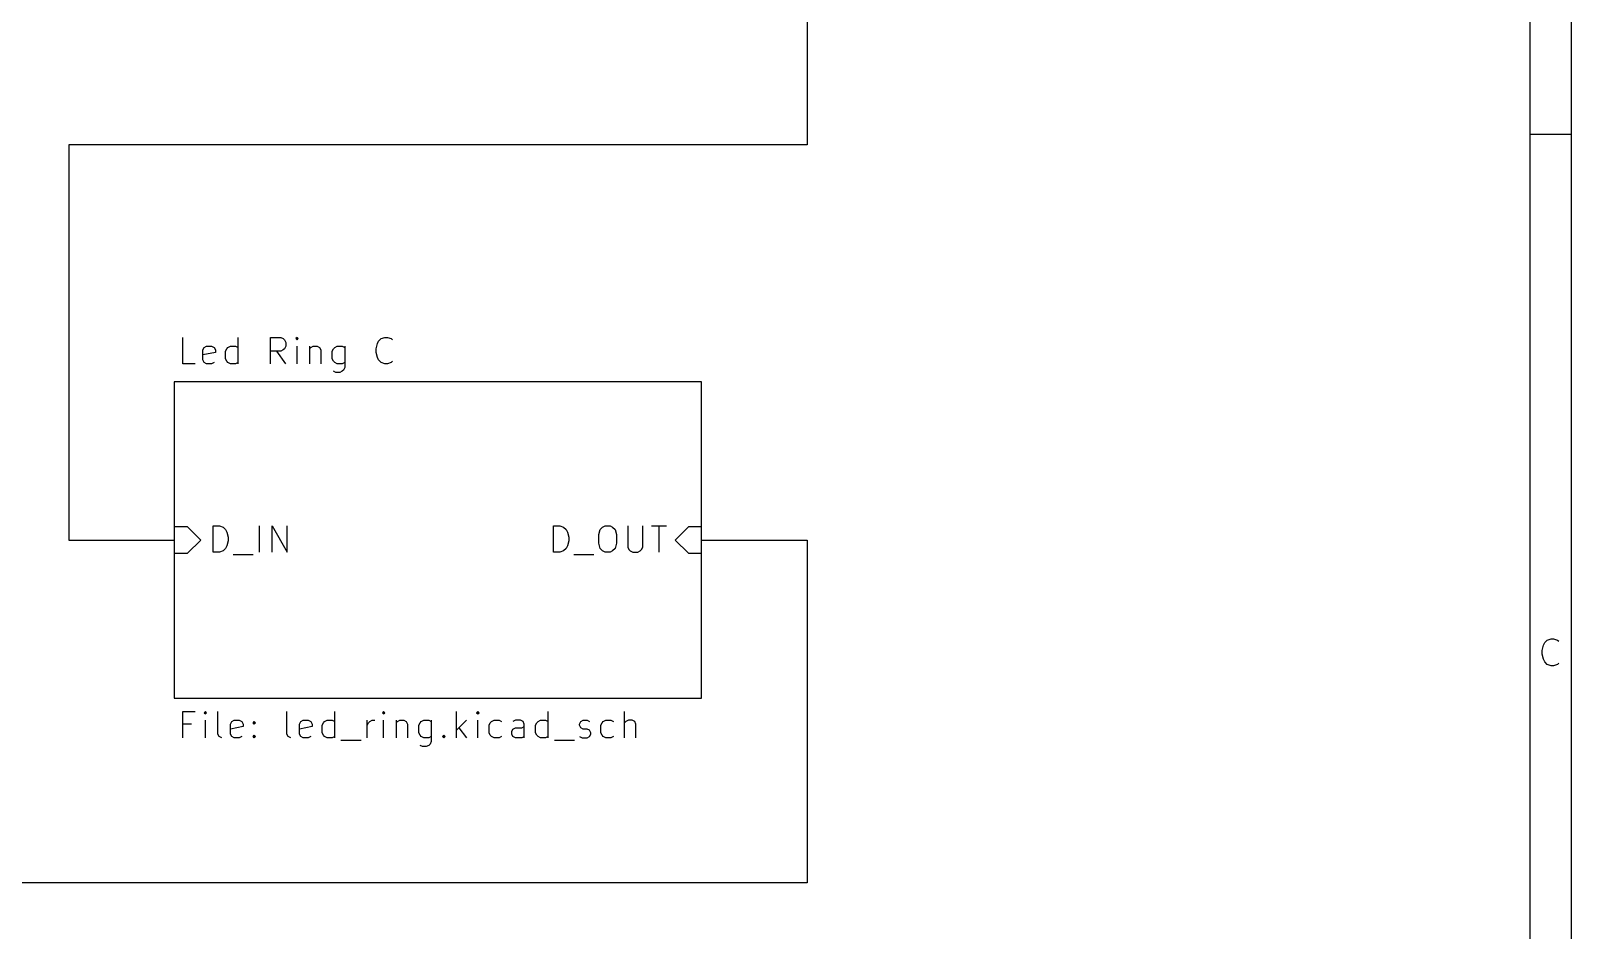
# Model space of a CAD drawing. Extents: x 0.4 to 11.3, y -7.9 to -0.4.
# Drawn here: x 8.378 to 11.299, y -5.84 to -4.134 of the extents above; entities that cross this region are included whole.
import ezdxf

# ---------------------------------------------------------------- set-up
doc = ezdxf.new("R2010")
doc.units = 0
doc.header["$MEASUREMENT"] = 0
for name, color, linetype in [('BROWN2', 54, 'CONTINUOUS'), ('CYAN2', 4, 'CONTINUOUS'), ('GREEN3', 91, 'CONTINUOUS'), ('RED2', 1, 'CONTINUOUS')]:
    doc.layers.add(name, color=color, linetype=linetype)

msp = doc.modelspace()

# ---------------------------------------------------------------- linework, layer by layer
at = {"layer": 'BROWN2', "linetype": 'CONTINUOUS'}
for p, q in [((8.666, -5.4751), (8.666, -5.4251)), ((8.666, -5.4251), (8.6898, -5.4251)), ((8.7089, -5.4251), (8.7065, -5.4274)), ((8.7065, -5.4274), (8.7089, -5.4298)), ((8.7113, -5.4274), (8.7089, -5.4251)), ((8.7089, -5.4251), (8.7089, -5.4298)), ((8.7089, -5.4298), (8.7113, -5.4274)), ((8.7327, -5.4679), (8.7327, -5.4251)), ((8.8636, -5.4679), (8.8636, -5.4251)), ((8.9541, -5.4751), (8.9541, -5.4251)), ((9.047, -5.4251), (9.0446, -5.4274)), ((9.0446, -5.4274), (9.047, -5.4298)), ((9.0493, -5.4274), (9.047, -5.4251)), ((9.047, -5.4251), (9.047, -5.4298)), ((9.047, -5.4298), (9.0493, -5.4274)), ((9.1851, -5.4751), (9.1851, -5.4251)), ((9.2255, -5.4251), (9.2232, -5.4274)), ((9.2232, -5.4274), (9.2255, -5.4298)), ((9.2279, -5.4274), (9.2255, -5.4251)), ((9.2255, -5.4251), (9.2255, -5.4298)), ((9.2255, -5.4298), (9.2279, -5.4274)), ((9.3589, -5.4751), (9.3589, -5.4251)), ((9.5041, -5.4751), (9.5041, -5.4251)), ((8.6827, -5.4489), (8.666, -5.4489)), ((8.7089, -5.4751), (8.7089, -5.4417)), ((8.7565, -5.4489), (8.7589, -5.4441)), ((8.7565, -5.4679), (8.7565, -5.4489)), ((8.7803, -5.4536), (8.7565, -5.4584)), ((8.7589, -5.4441), (8.7636, -5.4417)), ((8.7636, -5.4417), (8.7732, -5.4417)), ((8.7732, -5.4417), (8.7779, -5.4441)), ((8.7779, -5.4441), (8.7803, -5.4489)), ((8.7803, -5.4489), (8.7803, -5.4536)), ((8.7994, -5.4465), (8.8017, -5.4441)), ((8.8017, -5.4489), (8.7994, -5.4465)), ((8.8017, -5.4441), (8.8041, -5.4465)), ((8.8017, -5.4441), (8.8017, -5.4489)), ((8.8041, -5.4465), (8.8017, -5.4489)), ((8.8874, -5.4489), (8.8898, -5.4441)), ((8.8874, -5.4679), (8.8874, -5.4489)), ((8.9113, -5.4536), (8.8874, -5.4584)), ((8.8898, -5.4441), (8.8946, -5.4417)), ((8.8946, -5.4417), (8.9041, -5.4417)), ((8.9041, -5.4417), (8.9089, -5.4441)), ((8.9089, -5.4441), (8.9113, -5.4489)), ((8.9113, -5.4489), (8.9113, -5.4536)), ((8.9303, -5.4513), (8.9327, -5.4465)), ((8.9303, -5.4655), (8.9303, -5.4513)), ((8.9327, -5.4465), (8.9351, -5.4441)), ((8.9351, -5.4441), (8.9398, -5.4417)), ((8.9398, -5.4417), (8.9494, -5.4417)), ((8.9494, -5.4417), (8.9541, -5.4441)), ((9.016, -5.4751), (9.016, -5.4417)), ((9.016, -5.4513), (9.0184, -5.4465)), ((9.0184, -5.4465), (9.0208, -5.4441)), ((9.0208, -5.4441), (9.0255, -5.4417)), ((9.0255, -5.4417), (9.0303, -5.4417)), ((9.047, -5.4751), (9.047, -5.4417)), ((9.0708, -5.4417), (9.0708, -5.4751)), ((9.0708, -5.4465), (9.0732, -5.4441)), ((9.0732, -5.4441), (9.0779, -5.4417)), ((9.0779, -5.4417), (9.0851, -5.4417)), ((9.0851, -5.4417), (9.0898, -5.4441)), ((9.0898, -5.4441), (9.0922, -5.4489)), ((9.0922, -5.4489), (9.0922, -5.4751)), ((9.1136, -5.4513), (9.116, -5.4465)), ((9.1136, -5.4655), (9.1136, -5.4513)), ((9.116, -5.4465), (9.1184, -5.4441)), ((9.1184, -5.4441), (9.1232, -5.4417)), ((9.1232, -5.4417), (9.1327, -5.4417)), ((9.1327, -5.4417), (9.1374, -5.4441)), ((9.1374, -5.4417), (9.1374, -5.4822)), ((9.2041, -5.4417), (9.1851, -5.4608)), ((9.1898, -5.456), (9.2041, -5.4751)), ((9.2255, -5.4751), (9.2255, -5.4417)), ((9.247, -5.4513), (9.2493, -5.4465)), ((9.247, -5.4655), (9.247, -5.4513)), ((9.2493, -5.4465), (9.2517, -5.4441)), ((9.2517, -5.4441), (9.2565, -5.4417)), ((9.2565, -5.4417), (9.266, -5.4417)), ((9.266, -5.4417), (9.2708, -5.4441)), ((9.2898, -5.4632), (9.2922, -5.4584)), ((9.2898, -5.4679), (9.2898, -5.4632)), ((9.297, -5.4417), (9.2922, -5.4441)), ((9.2922, -5.4584), (9.297, -5.456)), ((9.3065, -5.4417), (9.297, -5.4417)), ((9.297, -5.456), (9.3089, -5.456)), ((9.3113, -5.4441), (9.3065, -5.4417)), ((9.3089, -5.456), (9.3136, -5.4536)), ((9.3136, -5.4489), (9.3113, -5.4441)), ((9.3136, -5.4751), (9.3136, -5.4489)), ((9.3351, -5.4513), (9.3374, -5.4465)), ((9.3351, -5.4655), (9.3351, -5.4513)), ((9.3374, -5.4465), (9.3398, -5.4441)), ((9.3398, -5.4441), (9.3446, -5.4417)), ((9.3446, -5.4417), (9.3541, -5.4417)), ((9.3541, -5.4417), (9.3589, -5.4441)), ((9.4184, -5.4489), (9.4208, -5.4441)), ((9.4184, -5.4513), (9.4184, -5.4489)), ((9.4208, -5.456), (9.4184, -5.4513)), ((9.4208, -5.4441), (9.4255, -5.4417)), ((9.4255, -5.4584), (9.4208, -5.456)), ((9.4255, -5.4417), (9.4327, -5.4417)), ((9.4327, -5.4584), (9.4255, -5.4584)), ((9.4327, -5.4417), (9.4374, -5.4441)), ((9.4374, -5.4608), (9.4327, -5.4584)), ((9.4398, -5.4655), (9.4374, -5.4608)), ((9.4589, -5.4513), (9.4612, -5.4465)), ((9.4589, -5.4655), (9.4589, -5.4513)), ((9.4612, -5.4465), (9.4636, -5.4441)), ((9.4636, -5.4441), (9.4684, -5.4417)), ((9.4684, -5.4417), (9.4779, -5.4417)), ((9.4779, -5.4417), (9.4827, -5.4441)), ((9.5065, -5.4441), (9.5041, -5.4465)), ((9.5113, -5.4417), (9.5065, -5.4441)), ((9.5184, -5.4417), (9.5113, -5.4417)), ((9.5232, -5.4441), (9.5184, -5.4417)), ((9.5255, -5.4489), (9.5232, -5.4441)), ((9.5255, -5.4751), (9.5255, -5.4489)), ((8.7351, -5.4727), (8.7327, -5.4679)), ((8.7398, -5.4751), (8.7351, -5.4727)), ((8.7589, -5.4727), (8.7565, -5.4679)), ((8.7636, -5.4751), (8.7589, -5.4727)), ((8.7732, -5.4751), (8.7636, -5.4751)), ((8.7779, -5.4727), (8.7732, -5.4751)), ((8.7994, -5.4727), (8.8017, -5.4703)), ((8.8017, -5.4751), (8.7994, -5.4727)), ((8.8017, -5.4703), (8.8041, -5.4727)), ((8.8017, -5.4703), (8.8017, -5.4751)), ((8.8041, -5.4727), (8.8017, -5.4751)), ((8.866, -5.4727), (8.8636, -5.4679)), ((8.8708, -5.4751), (8.866, -5.4727)), ((8.8898, -5.4727), (8.8874, -5.4679)), ((8.8946, -5.4751), (8.8898, -5.4727)), ((8.9041, -5.4751), (8.8946, -5.4751)), ((8.9089, -5.4727), (8.9041, -5.4751)), ((8.9327, -5.4703), (8.9303, -5.4655)), ((8.9351, -5.4727), (8.9327, -5.4703)), ((8.9398, -5.4751), (8.9351, -5.4727)), ((8.9494, -5.4751), (8.9398, -5.4751)), ((8.9541, -5.4727), (8.9494, -5.4751)), ((8.966, -5.4798), (9.0041, -5.4798)), ((9.116, -5.4703), (9.1136, -5.4655)), ((9.1184, -5.4727), (9.116, -5.4703)), ((9.1208, -5.4917), (9.116, -5.4894)), ((9.1232, -5.4751), (9.1184, -5.4727)), ((9.1279, -5.4917), (9.1208, -5.4917)), ((9.1327, -5.4751), (9.1232, -5.4751)), ((9.1327, -5.4894), (9.1279, -5.4917)), ((9.1374, -5.4727), (9.1327, -5.4751)), ((9.1351, -5.487), (9.1327, -5.4894)), ((9.1374, -5.4822), (9.1351, -5.487)), ((9.1589, -5.4727), (9.1612, -5.4703)), ((9.1612, -5.4751), (9.1589, -5.4727)), ((9.1612, -5.4703), (9.1636, -5.4727)), ((9.1612, -5.4703), (9.1612, -5.4751)), ((9.1636, -5.4727), (9.1612, -5.4751)), ((9.2493, -5.4703), (9.247, -5.4655)), ((9.2517, -5.4727), (9.2493, -5.4703)), ((9.2565, -5.4751), (9.2517, -5.4727)), ((9.266, -5.4751), (9.2565, -5.4751)), ((9.2708, -5.4727), (9.266, -5.4751)), ((9.2922, -5.4727), (9.2898, -5.4679)), ((9.297, -5.4751), (9.2922, -5.4727)), ((9.3089, -5.4751), (9.297, -5.4751)), ((9.3136, -5.4727), (9.3089, -5.4751)), ((9.3374, -5.4703), (9.3351, -5.4655)), ((9.3398, -5.4727), (9.3374, -5.4703)), ((9.3446, -5.4751), (9.3398, -5.4727)), ((9.3541, -5.4751), (9.3446, -5.4751)), ((9.3589, -5.4727), (9.3541, -5.4751)), ((9.3708, -5.4798), (9.4089, -5.4798)), ((9.4184, -5.4727), (9.4232, -5.4751)), ((9.4232, -5.4751), (9.4327, -5.4751)), ((9.4327, -5.4751), (9.4374, -5.4727)), ((9.4374, -5.4727), (9.4398, -5.4679)), ((9.4398, -5.4679), (9.4398, -5.4655)), ((9.4612, -5.4703), (9.4589, -5.4655)), ((9.4636, -5.4727), (9.4612, -5.4703)), ((9.4684, -5.4751), (9.4636, -5.4727)), ((9.4779, -5.4751), (9.4684, -5.4751)), ((9.4827, -5.4727), (9.4779, -5.4751))]:
    msp.add_line(p, q, dxfattribs=at)
at = {"layer": 'CYAN2', "linetype": 'CONTINUOUS'}
for p, q in [((8.666, -4.7655), (8.666, -4.7155)), ((8.7065, -4.7346), (8.7113, -4.7322)), ((8.7113, -4.7322), (8.7208, -4.7322)), ((8.7208, -4.7322), (8.7255, -4.7346)), ((8.7517, -4.7346), (8.7565, -4.7322)), ((8.7565, -4.7322), (8.766, -4.7322)), ((8.766, -4.7322), (8.7708, -4.7346)), ((8.7708, -4.7655), (8.7708, -4.7155)), ((8.8327, -4.7655), (8.8327, -4.7155)), ((8.8327, -4.7155), (8.8517, -4.7155)), ((8.8517, -4.7155), (8.8565, -4.7179)), ((8.8565, -4.7179), (8.8589, -4.7203)), ((8.8589, -4.7203), (8.8612, -4.7251)), ((8.8612, -4.7322), (8.8589, -4.737)), ((8.8612, -4.7251), (8.8612, -4.7322)), ((8.8827, -4.7155), (8.8803, -4.7179)), ((8.8803, -4.7179), (8.8827, -4.7203)), ((8.8851, -4.7179), (8.8827, -4.7155)), ((8.8827, -4.7155), (8.8827, -4.7203)), ((8.8827, -4.7203), (8.8851, -4.7179)), ((8.8827, -4.7655), (8.8827, -4.7322)), ((8.9065, -4.7322), (8.9065, -4.7655)), ((8.9089, -4.7346), (8.9136, -4.7322)), ((8.9136, -4.7322), (8.9208, -4.7322)), ((8.9208, -4.7322), (8.9255, -4.7346)), ((8.9541, -4.7346), (8.9589, -4.7322)), ((8.9589, -4.7322), (8.9684, -4.7322)), ((8.9684, -4.7322), (8.9732, -4.7346)), ((8.9732, -4.7322), (8.9732, -4.7727)), ((9.0327, -4.737), (9.0351, -4.7274)), ((9.0351, -4.7274), (9.0374, -4.7227)), ((9.0374, -4.7227), (9.0422, -4.7179)), ((9.0422, -4.7179), (9.0493, -4.7155)), ((9.0493, -4.7155), (9.0541, -4.7155)), ((9.0541, -4.7155), (9.0612, -4.7179)), ((9.0612, -4.7179), (9.0636, -4.7203)), ((8.7041, -4.7393), (8.7065, -4.7346)), ((8.7041, -4.7584), (8.7041, -4.7393)), ((8.7279, -4.7441), (8.7041, -4.7489)), ((8.7065, -4.7632), (8.7041, -4.7584)), ((8.7255, -4.7346), (8.7279, -4.7393)), ((8.7279, -4.7393), (8.7279, -4.7441)), ((8.747, -4.7417), (8.7493, -4.737)), ((8.747, -4.756), (8.747, -4.7417)), ((8.7493, -4.7608), (8.747, -4.756)), ((8.7493, -4.737), (8.7517, -4.7346)), ((8.7517, -4.7632), (8.7493, -4.7608)), ((8.8517, -4.7417), (8.8327, -4.7417)), ((8.8612, -4.7655), (8.8446, -4.7417)), ((8.8565, -4.7393), (8.8517, -4.7417)), ((8.8589, -4.737), (8.8565, -4.7393)), ((8.9065, -4.737), (8.9089, -4.7346)), ((8.9255, -4.7346), (8.9279, -4.7393)), ((8.9279, -4.7393), (8.9279, -4.7655)), ((8.9493, -4.7417), (8.9517, -4.737)), ((8.9493, -4.756), (8.9493, -4.7417)), ((8.9517, -4.7608), (8.9493, -4.756)), ((8.9517, -4.737), (8.9541, -4.7346)), ((8.9541, -4.7632), (8.9517, -4.7608)), ((9.0327, -4.7441), (9.0327, -4.737)), ((9.0351, -4.7536), (9.0327, -4.7441)), ((9.0374, -4.7584), (9.0351, -4.7536)), ((9.0422, -4.7632), (9.0374, -4.7584)), ((9.0636, -4.7608), (9.0612, -4.7632)), ((8.6898, -4.7655), (8.666, -4.7655)), ((8.7113, -4.7655), (8.7065, -4.7632)), ((8.7208, -4.7655), (8.7113, -4.7655)), ((8.7255, -4.7632), (8.7208, -4.7655)), ((8.7565, -4.7655), (8.7517, -4.7632)), ((8.766, -4.7655), (8.7565, -4.7655)), ((8.7708, -4.7632), (8.766, -4.7655)), ((8.9565, -4.7822), (8.9517, -4.7798)), ((8.9589, -4.7655), (8.9541, -4.7632)), ((8.9636, -4.7822), (8.9565, -4.7822)), ((8.9684, -4.7655), (8.9589, -4.7655)), ((8.9684, -4.7798), (8.9636, -4.7822)), ((8.9732, -4.7632), (8.9684, -4.7655)), ((8.9708, -4.7774), (8.9684, -4.7798)), ((8.9732, -4.7727), (8.9708, -4.7774)), ((9.0493, -4.7655), (9.0422, -4.7632)), ((9.0541, -4.7655), (9.0493, -4.7655)), ((9.0612, -4.7632), (9.0541, -4.7655)), ((8.675, -5.075), (8.65, -5.075)), ((8.65, -5.075), (8.65, -5.125)), ((8.7, -5.1), (8.675, -5.075)), ((8.7235, -5.1228), (8.7235, -5.0728)), ((8.7235, -5.0728), (8.7354, -5.0728)), ((8.7354, -5.0728), (8.7426, -5.0752)), ((8.7426, -5.0752), (8.7473, -5.0799)), ((8.7473, -5.0799), (8.7497, -5.0847)), ((8.8116, -5.1228), (8.8116, -5.0728)), ((8.8354, -5.1228), (8.8354, -5.0728)), ((8.8354, -5.0728), (8.864, -5.1228)), ((8.864, -5.1228), (8.864, -5.0728)), ((9.3693, -5.1228), (9.3693, -5.0728)), ((9.3693, -5.0728), (9.3812, -5.0728)), ((9.3812, -5.0728), (9.3884, -5.0752)), ((9.3884, -5.0752), (9.3931, -5.0799)), ((9.3931, -5.0799), (9.3955, -5.0847)), ((9.4551, -5.0895), (9.4574, -5.0799)), ((9.4574, -5.0799), (9.4622, -5.0752)), ((9.4622, -5.0752), (9.467, -5.0728)), ((9.467, -5.0728), (9.4765, -5.0728)), ((9.4765, -5.0728), (9.4812, -5.0752)), ((9.4812, -5.0752), (9.486, -5.0799)), ((9.486, -5.0799), (9.4884, -5.0895)), ((9.5098, -5.0728), (9.5098, -5.1133)), ((9.5384, -5.1133), (9.5384, -5.0728)), ((9.5551, -5.0728), (9.5836, -5.0728)), ((9.5693, -5.1228), (9.5693, -5.0728)), ((9.625, -5.075), (9.6, -5.1)), ((9.65, -5.075), (9.625, -5.075)), ((9.65, -5.125), (9.65, -5.075)), ((8.675, -5.125), (8.7, -5.1)), ((8.7497, -5.1109), (8.7473, -5.1157)), ((8.7497, -5.0847), (8.7521, -5.0942)), ((8.7521, -5.1014), (8.7497, -5.1109)), ((8.7521, -5.0942), (8.7521, -5.1014)), ((9.3955, -5.1109), (9.3931, -5.1157)), ((9.3955, -5.0847), (9.3979, -5.0942)), ((9.3979, -5.1014), (9.3955, -5.1109)), ((9.3979, -5.0942), (9.3979, -5.1014)), ((9.4551, -5.1061), (9.4551, -5.0895)), ((9.4574, -5.1157), (9.4551, -5.1061)), ((9.4884, -5.1061), (9.486, -5.1157)), ((9.4884, -5.0895), (9.4884, -5.1061)), ((9.6, -5.1), (9.625, -5.125)), ((8.65, -5.125), (8.675, -5.125)), ((8.7354, -5.1228), (8.7235, -5.1228)), ((8.7426, -5.1204), (8.7354, -5.1228)), ((8.7473, -5.1157), (8.7426, -5.1204)), ((8.7616, -5.1276), (8.7997, -5.1276)), ((9.3812, -5.1228), (9.3693, -5.1228)), ((9.3884, -5.1204), (9.3812, -5.1228)), ((9.3931, -5.1157), (9.3884, -5.1204)), ((9.4074, -5.1276), (9.4455, -5.1276)), ((9.4622, -5.1204), (9.4574, -5.1157)), ((9.467, -5.1228), (9.4622, -5.1204)), ((9.4765, -5.1228), (9.467, -5.1228)), ((9.4812, -5.1204), (9.4765, -5.1228)), ((9.486, -5.1157), (9.4812, -5.1204)), ((9.5098, -5.1133), (9.5122, -5.118)), ((9.5122, -5.118), (9.5146, -5.1204)), ((9.5146, -5.1204), (9.5193, -5.1228)), ((9.5193, -5.1228), (9.5289, -5.1228)), ((9.5289, -5.1228), (9.5336, -5.1204)), ((9.5336, -5.1204), (9.536, -5.118)), ((9.536, -5.118), (9.5384, -5.1133)), ((9.625, -5.125), (9.65, -5.125))]:
    msp.add_line(p, q, dxfattribs=at)
at = {"layer": 'GREEN3', "linetype": 'CONTINUOUS'}
for p, q in [((9.85, -3.4), (9.85, -4.35)), ((9.85, -4.35), (8.45, -4.35)), ((8.45, -4.35), (8.45, -5.1)), ((8.45, -5.1), (8.65, -5.1)), ((9.65, -5.1), (9.85, -5.1)), ((9.85, -5.1), (9.85, -5.75)), ((9.85, -5.75), (4.9, -5.75))]:
    msp.add_line(p, q, dxfattribs=at)
at = {"layer": 'RED2', "linetype": 'CONTINUOUS'}
for p, q in [((11.2993, -0.3937), (11.2993, -7.8743)), ((11.2206, -0.4724), (11.2206, -7.7956)), ((11.2993, -4.3307), (11.2206, -4.3307)), ((8.65, -4.8), (8.65, -5.4)), ((9.65, -4.8), (8.65, -4.8)), ((8.65, -4.8), (8.65, -5.4)), ((9.65, -4.8), (8.65, -4.8)), ((9.65, -5.4), (9.65, -4.8)), ((9.65, -5.4), (9.65, -4.8)), ((11.2538, -5.2896), (11.2611, -5.2872)), ((11.2611, -5.2872), (11.266, -5.2872)), ((11.266, -5.2872), (11.2733, -5.2896)), ((11.2441, -5.3091), (11.2465, -5.2993)), ((11.2441, -5.3164), (11.2441, -5.3091)), ((11.2465, -5.3261), (11.2441, -5.3164)), ((11.2465, -5.2993), (11.249, -5.2945)), ((11.249, -5.2945), (11.2538, -5.2896)), ((11.2733, -5.2896), (11.2758, -5.292)), ((11.249, -5.331), (11.2465, -5.3261)), ((11.2538, -5.3359), (11.249, -5.331)), ((11.2611, -5.3383), (11.2538, -5.3359)), ((11.266, -5.3383), (11.2611, -5.3383)), ((11.2733, -5.3359), (11.266, -5.3383)), ((11.2758, -5.3335), (11.2733, -5.3359)), ((8.65, -5.4), (9.65, -5.4)), ((8.65, -5.4), (9.65, -5.4))]:
    msp.add_line(p, q, dxfattribs=at)

doc.saveas('drawing.dxf')
